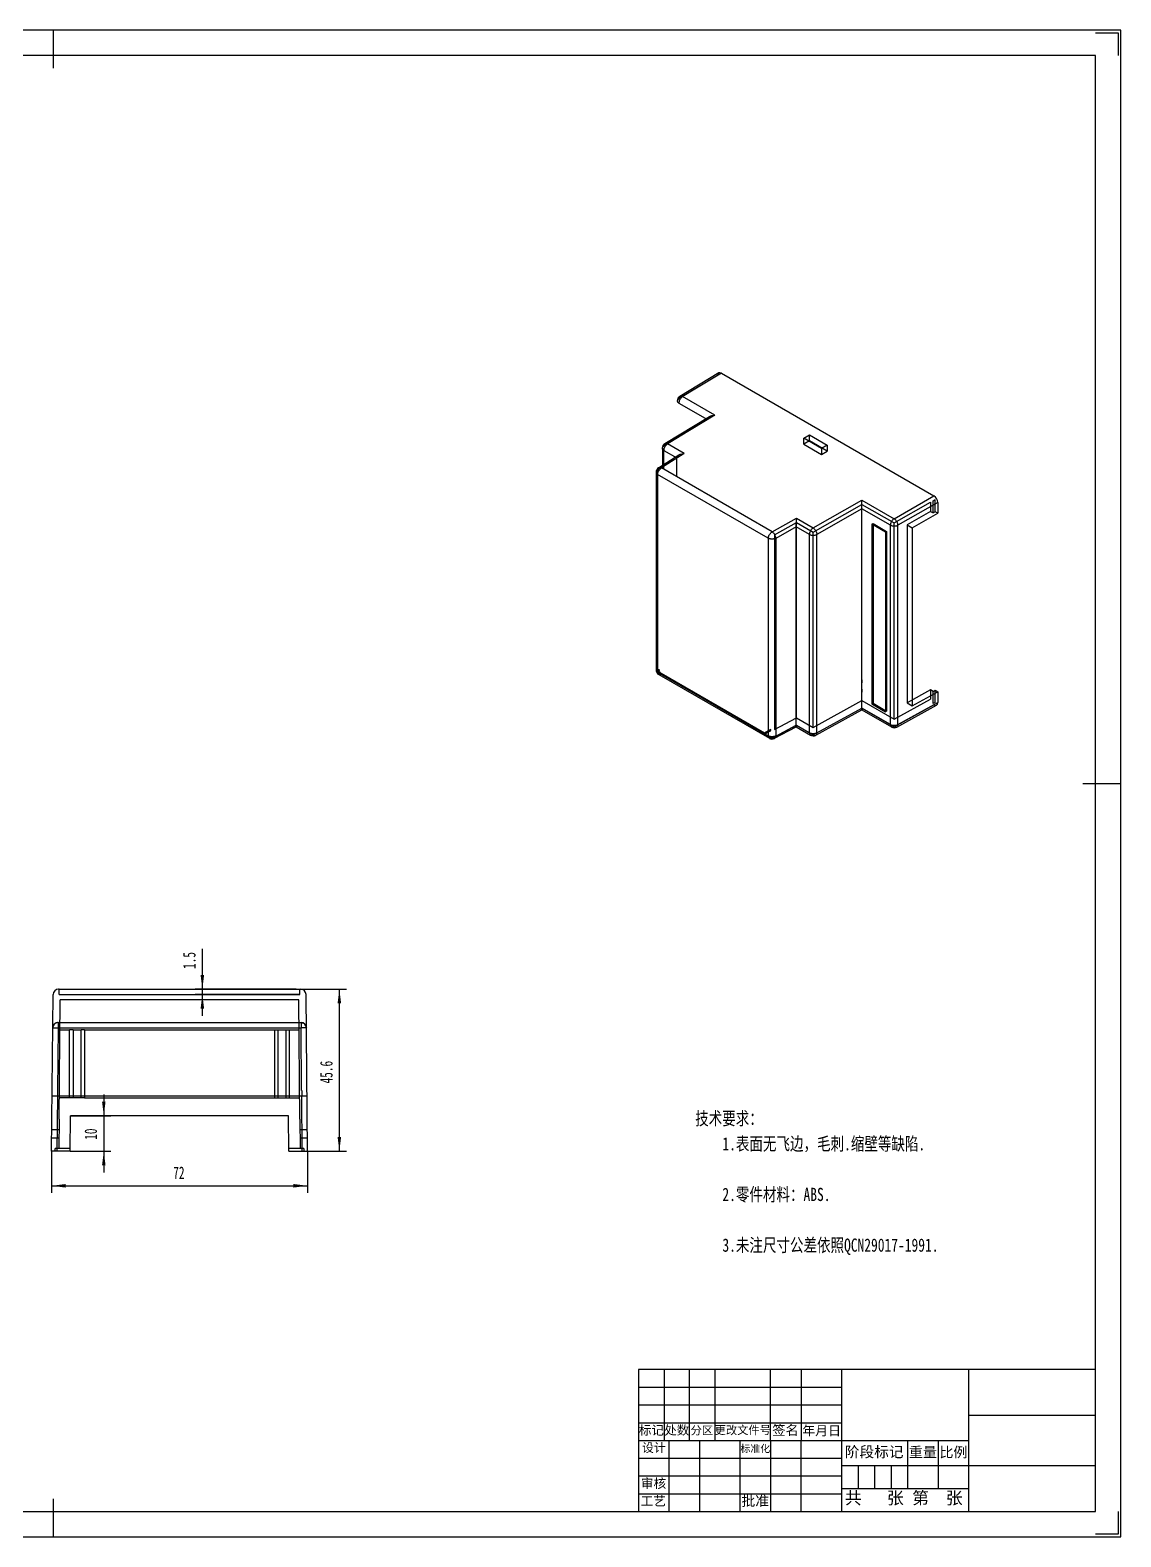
# Model space of a CAD drawing. Header units: millimetres. Extents: x 704 to 1304, y -297 to 126.
# Drawn here: x 997 to 1303.6, y -297.3 to 126.5 of the extents above; entities that cross this region are included whole.
import ezdxf

# ---------------------------------------------------------------- set-up
doc = ezdxf.new("R2010")
doc.units = ezdxf.units.MM
doc.layers.get('0').update_dxf_attribs({"lineweight": 0})
for name, color, linetype, lineweight in [('CAXA3', 7, 'Continuous', 25), ('CAXA4', 3, 'Continuous', 25), ('图框_内框线', 5, 'Continuous', 50), ('图框_外框线', 7, 'Continuous', 0), ('图框_标题栏文字', 6, 'Continuous', 0), ('图框_角线', 5, 'Continuous', 140)]:
    doc.layers.add(name, color=color, linetype=linetype, lineweight=lineweight)
doc.styles.add('UserTxtStyle1', font='', dxfattribs={"width": 0.75})
doc.styles.add('工程字', font='')
doc.styles.add('标准', font='', dxfattribs={"width": 0.667})
doc.styles.get('UserTxtStyle1').set_extended_font_data('SimSun')
doc.styles.get('工程字').set_extended_font_data('FangSong_GB2312')
doc.styles.get('标准').set_extended_font_data('FangSong_GB2312')
doc.dimstyles.new('标准', dxfattribs={"dimtxt": 3.5, "dimasz": 4, "dimexe": 2, "dimexo": 0, "dimtad": 1, "dimdsep": 46, "dimtxsty": '标准', "dimcen": 0, "dimdle": 6, "dimazin": 2, "dimtfac": 1, "dimtdec": 3, "dimtmove": 0, "dimatfit": 3, "dimfxl": 0, "dimtolj": 1, "dimtzin": 0, "dimarcsym": 0})

# ---------------------------------------------------------------- blocks, each defined once
blk = doc.blocks.new('*CAXBLOCK1011')
at = {"layer": 'CAXA4', "linetype": 'Continuous', "lineweight": 25}
for points in [[(1017.67, -178.88), (1017.17, -174.88), (1018.17, -174.88)], [(1017.67, -188.88), (1017.17, -192.88), (1018.17, -192.88)]]:
    blk.add_hatch(color=0, dxfattribs=at).paths.add_polyline_path(points, flags=0)
at = {"layer": 'CAXA4', "color": 0, "linetype": 'Continuous', "lineweight": 25}
for p, q in [((1017.67, -172.88), (1017.67, -194.88)), ((1008.32, -178.88), (1019.67, -178.88)), ((1008.22, -188.88), (1019.67, -188.88))]:
    blk.add_line(p, q, dxfattribs=at)
at = {"layer": 'CAXA4', "color": 0, "linetype": 'Continuous', "lineweight": 25, "insert": (1012.25, -185.65), "char_height": 3.5, "attachment_point": 1, "rotation": 90, "style": '标准'}
blk.add_mtext('\\fFangSong_GB2312|b0|i0|p34;10', dxfattribs=at)
blk = doc.blocks.new('*CAXBLOCK1112')
at = {"layer": 'CAXA4', "linetype": 'Continuous', "lineweight": 25}
for points in [[(1002.97, -198.59), (1006.97, -199.09), (1006.97, -198.09)], [(1074.97, -198.59), (1070.97, -199.09), (1070.97, -198.09)]]:
    blk.add_hatch(color=0, dxfattribs=at).paths.add_polyline_path(points, flags=0)
at = {"layer": 'CAXA4', "color": 0, "linetype": 'Continuous', "lineweight": 25}
for p, q in [((1002.97, -188.88), (1002.97, -200.59)), ((1074.97, -188.88), (1074.97, -200.59)), ((1002.97, -198.59), (1074.97, -198.59))]:
    blk.add_line(p, q, dxfattribs=at)
at = {"layer": 'CAXA4', "color": 0, "linetype": 'Continuous', "lineweight": 25, "insert": (1037.19, -193.17), "char_height": 3.5, "attachment_point": 1, "style": '标准'}
blk.add_mtext('\\fFangSong_GB2312|b0|i0|p34;72', dxfattribs=at)
blk = doc.blocks.new('*CAXBLOCK1213')
at = {"layer": 'CAXA4', "linetype": 'Continuous', "lineweight": 25}
for points in [[(1083.89, -143.28), (1084.39, -147.28), (1083.39, -147.28)], [(1083.89, -188.88), (1084.39, -184.88), (1083.39, -184.88)]]:
    blk.add_hatch(color=0, dxfattribs=at).paths.add_polyline_path(points, flags=0)
at = {"layer": 'CAXA4', "color": 0, "linetype": 'Continuous', "lineweight": 25}
for p, q in [((1071.77, -143.28), (1085.89, -143.28)), ((1083.89, -188.88), (1083.89, -143.28)), ((1074.97, -188.88), (1085.89, -188.88))]:
    blk.add_line(p, q, dxfattribs=at)
at = {"layer": 'CAXA4', "color": 0, "linetype": 'Continuous', "lineweight": 25, "insert": (1078.47, -169.8), "char_height": 3.5, "attachment_point": 1, "rotation": 90, "style": '标准'}
blk.add_mtext('\\fFangSong_GB2312|b0|i0|p34;45.6', dxfattribs=at)
blk = doc.blocks.new('*CAXBLOCK1314')
at = {"layer": 'CAXA4', "linetype": 'Continuous', "lineweight": 25}
for points in [[(1045.37, -143.28), (1045.87, -139.28), (1044.87, -139.28)], [(1045.37, -144.78), (1045.87, -148.78), (1044.87, -148.78)]]:
    blk.add_hatch(color=0, dxfattribs=at).paths.add_polyline_path(points, flags=0)
at = {"layer": 'CAXA4', "color": 0, "linetype": 'Continuous', "lineweight": 25}
for p, q in [((1045.37, -150.78), (1045.37, -131.93)), ((1071.77, -143.28), (1043.37, -143.28)), ((1072.77, -144.78), (1043.37, -144.78))]:
    blk.add_line(p, q, dxfattribs=at)
at = {"layer": 'CAXA4', "color": 0, "linetype": 'Continuous', "lineweight": 25, "insert": (1039.95, -137.6), "char_height": 3.5, "attachment_point": 1, "rotation": 90, "style": '标准'}
blk.add_mtext('\\fFangSong_GB2312|b0|i0|p34;1.5', dxfattribs=at)

msp = doc.modelspace()

# ---------------------------------------------------------------- linework, layer by layer
at = {"color": 0, "linetype": 'Continuous', "lineweight": 25}
for p, q in [((1190.525, 30.05), (1179.619, 23.46)), ((1191.284, 29.981), (1180.384, 23.395)), ((1191.284, 29.981), (1251.035, -4.515)), ((1190.223, 29.369), (1179.321, 22.781)), ((1179.334, 21.564), (1187.36, 16.931)), ((1189.455, 18.158), (1180.384, 23.395)), ((1187.978, 17.716), (1175.405, 10.099)), ((1189.455, 18.158), (1176.142, 10.091)), ((1187.36, 16.918), (1175.077, 9.476)), ((1174.714, 8.875), (1174.714, 3.162)), ((1180.846, 7.375), (1176.142, 10.091)), ((1214.442, 11.662), (1216.068, 12.62)), ((1214.442, 9.988), (1214.442, 11.662)), ((1219.392, 8.805), (1214.442, 11.662)), ((1216.068, 10.947), (1214.442, 9.988)), ((1214.442, 9.988), (1219.392, 7.131)), ((1216.068, 10.947), (1216.068, 12.62)), ((1216.068, 12.62), (1221.018, 9.763)), ((1221.018, 8.089), (1216.068, 10.947)), ((1221.018, 9.763), (1219.392, 8.805)), ((1219.392, 8.805), (1219.392, 7.131)), ((1221.018, 9.763), (1221.018, 8.089)), ((1178.768, 6.125), (1173.327, 2.712)), ((1173.623, 3.39), (1179.344, 6.978)), ((1180.846, 7.375), (1174.41, 3.338)), ((1175.092, 8.26), (1178.768, 6.137)), ((1175.092, 2.944), (1175.092, 8.26)), ((1178.768, 0.822), (1178.768, 6.137)), ((1219.392, 7.131), (1221.018, 8.089)), ((1172.98, 2.124), (1172.98, -53.483)), ((1173.327, 2.712), (1173.327, -52.895)), ((1173.36, 1.507), (1173.36, -54.1)), ((1205.521, -14.624), (1174.41, 3.338)), ((1217.083, -13.546), (1230.78, -5.701)), ((1217.099, -14.763), (1230.797, -6.918)), ((1230.776, -8.148), (1218.139, -15.385)), ((1230.776, -64.215), (1230.776, -8.135)), ((1238.802, -12.769), (1230.776, -8.135)), ((1230.78, -5.701), (1239.852, -10.938)), ((1230.797, -9.283), (1230.797, -6.918)), ((1230.797, -6.918), (1239.867, -12.155)), ((1239.852, -10.938), (1251.035, -4.515)), ((1239.867, -12.155), (1250.073, -6.294)), ((1252.096, -6.352), (1240.909, -12.777)), ((1250.073, -6.294), (1250.073, -8.906)), ((1250.787, -5.883), (1251.353, -5.556)), ((1250.787, -9.319), (1250.787, -5.883)), ((1251.353, -8.986), (1251.353, -5.556)), ((1252.096, -6.352), (1252.096, -9.414)), ((1205.521, -14.624), (1212.378, -10.83)), ((1206.237, -15.461), (1212.401, -12.051)), ((1212.378, -10.83), (1217.083, -13.546)), ((1212.401, -66.925), (1212.401, -12.051)), ((1212.401, -12.051), (1217.099, -14.763)), ((1230.797, -10.1), (1230.797, -9.283)), ((1230.797, -11.896), (1230.797, -10.1)), ((1230.797, -12.713), (1230.797, -11.896)), ((1230.797, -56.314), (1230.797, -12.713)), ((1233.569, -12.517), (1233.923, -12.313)), ((1233.569, -12.517), (1233.569, -63.059)), ((1237.388, -14.722), (1233.569, -12.517)), ((1233.923, -12.313), (1233.923, -62.854)), ((1233.923, -12.313), (1237.741, -14.517)), ((1239.867, -67.345), (1239.867, -12.155)), ((1250.073, -8.906), (1243.484, -12.689)), ((1243.484, -12.689), (1244.934, -13.526)), ((1243.484, -12.689), (1243.484, -62.741)), ((1244.934, -13.526), (1252.096, -9.414)), ((1250.073, -8.906), (1250.787, -9.319)), ((1251.353, -8.986), (1250.787, -9.319)), ((1252.096, -9.414), (1251.353, -8.986)), ((1204.471, -16.455), (1204.471, -72.062)), ((1206.237, -15.461), (1206.237, -70.195)), ((1212.356, -13.266), (1206.559, -16.474)), ((1206.559, -16.474), (1206.559, -72.081)), ((1212.356, -69.017), (1212.356, -13.254)), ((1216.033, -15.377), (1212.356, -13.254)), ((1216.033, -71.14), (1216.033, -15.377)), ((1217.099, -69.637), (1217.099, -14.763)), ((1218.139, -71.148), (1218.139, -15.385)), ((1237.741, -14.517), (1237.388, -14.722)), ((1237.388, -14.722), (1237.388, -65.263)), ((1237.741, -14.517), (1237.741, -65.059)), ((1238.802, -68.849), (1238.802, -12.769)), ((1240.909, -68.856), (1240.909, -12.777)), ((1244.934, -13.526), (1244.934, -63.578)), ((1173.36, -54.1), (1204.471, -72.062)), ((1173.703, -54.733), (1204.815, -72.695)), ((1203.447, -71.264), (1174.384, -54.486)), ((1174.41, -54.718), (1205.521, -72.68)), ((1230.797, -56.314), (1230.797, -57.13)), ((1230.797, -58.927), (1230.797, -57.13)), ((1230.797, -58.927), (1230.797, -59.743)), ((1250.073, -59.108), (1243.484, -62.741)), ((1250.787, -59.521), (1250.073, -59.108)), ((1250.073, -59.108), (1250.073, -61.721)), ((1250.787, -59.521), (1251.353, -59.201)), ((1251.353, -59.201), (1252.096, -59.629)), ((1251.353, -62.63), (1251.353, -59.201)), ((1217.099, -69.637), (1230.797, -62.109)), ((1230.797, -62.109), (1230.797, -59.743)), ((1230.797, -62.109), (1239.867, -67.345)), ((1233.569, -63.059), (1233.923, -62.854)), ((1233.569, -63.059), (1237.388, -65.263)), ((1233.923, -62.854), (1237.741, -65.059)), ((1239.852, -69.467), (1251.035, -63.304)), ((1239.867, -67.345), (1250.073, -61.721)), ((1240.586, -69.55), (1251.776, -63.383)), ((1240.909, -68.856), (1252.096, -62.691)), ((1243.484, -62.741), (1244.934, -63.578)), ((1244.934, -63.578), (1252.096, -59.629)), ((1250.787, -62.957), (1250.787, -59.521)), ((1251.353, -62.63), (1250.787, -62.957)), ((1252.096, -59.629), (1252.096, -62.691)), ((1206.237, -70.195), (1212.401, -66.925)), ((1212.401, -66.925), (1217.099, -69.637)), ((1217.083, -71.758), (1230.78, -64.23)), ((1217.816, -71.842), (1230.778, -64.718)), ((1218.139, -71.148), (1230.776, -64.203)), ((1230.769, -64.718), (1239.112, -69.535)), ((1238.802, -68.849), (1230.776, -64.215)), ((1230.78, -64.23), (1239.852, -69.467)), ((1237.741, -65.059), (1237.388, -65.263)), ((1205.214, -70.244), (1203.447, -71.264)), ((1205.007, -70.702), (1203.947, -71.314)), ((1205.521, -72.68), (1212.378, -69.042)), ((1206.199, -72.721), (1212.329, -69.469)), ((1206.559, -72.081), (1212.356, -69.005)), ((1212.354, -69.523), (1216.344, -71.826)), ((1216.033, -71.14), (1212.356, -69.017)), ((1212.378, -69.042), (1217.083, -71.758)), ((1005.166, -143.276), (1004.914, -143.276)), ((1005.166, -144.776), (1005.166, -143.276)), ((1005.166, -143.276), (1071.766, -143.276)), ((1071.766, -143.276), (1073.018, -143.276)), ((1072.766, -144.776), (1072.766, -143.276)), ((1002.966, -188.876), (1003.414, -144.76)), ((1005.107, -179.876), (1005.449, -146.276)), ((1005.166, -144.776), (1072.766, -144.776)), ((1006.016, -146.276), (1005.449, -146.276)), ((1071.916, -146.276), (1006.016, -146.276)), ((1072.483, -146.276), (1071.916, -146.276)), ((1072.824, -179.876), (1072.483, -146.276)), ((1074.966, -188.876), (1074.518, -144.76)), ((1004.818, -154.154), (1004.639, -171.776)), ((1004.818, -152.676), (1004.818, -154.154)), ((1004.818, -152.676), (1073.113, -152.676)), ((1004.818, -154.154), (1073.113, -154.154)), ((1005.363, -154.726), (1008.066, -154.726)), ((1008.066, -173.826), (1008.066, -154.726)), ((1009.066, -154.726), (1008.066, -154.726)), ((1009.066, -154.726), (1009.066, -173.826)), ((1009.066, -154.726), (1011.266, -154.726)), ((1011.266, -173.826), (1011.266, -154.726)), ((1012.266, -154.726), (1011.266, -154.726)), ((1012.266, -154.726), (1012.266, -173.826)), ((1012.266, -154.726), (1065.666, -154.726)), ((1065.666, -154.726), (1066.666, -154.726)), ((1065.666, -154.726), (1065.666, -173.826)), ((1066.666, -154.726), (1068.866, -154.726)), ((1066.666, -173.826), (1066.666, -154.726)), ((1068.866, -154.726), (1069.866, -154.726)), ((1068.866, -154.726), (1068.866, -173.826)), ((1069.866, -154.726), (1072.569, -154.726)), ((1069.866, -173.826), (1069.866, -154.726)), ((1073.113, -152.676), (1073.113, -154.154)), ((1073.292, -171.776), (1073.113, -154.154)), ((1004.624, -173.256), (1004.466, -188.876)), ((1004.624, -171.776), (1004.624, -173.256)), ((1004.624, -173.256), (1073.307, -173.256)), ((1073.307, -171.776), (1073.307, -173.256)), ((1073.466, -188.876), (1073.307, -173.256)), ((1008.066, -173.826), (1005.169, -173.826)), ((1009.066, -173.826), (1008.066, -173.826)), ((1011.266, -173.826), (1009.066, -173.826)), ((1012.266, -173.826), (1011.266, -173.826)), ((1012.266, -173.826), (1065.666, -173.826)), ((1065.666, -173.826), (1066.666, -173.826)), ((1066.666, -173.826), (1068.866, -173.826)), ((1068.866, -173.826), (1069.866, -173.826)), ((1069.866, -173.826), (1072.763, -173.826)), ((1005.107, -179.876), (1005.024, -188.076)), ((1008.216, -188.876), (1008.316, -178.876)), ((1069.616, -178.876), (1008.316, -178.876)), ((1069.716, -188.876), (1069.616, -178.876)), ((1072.824, -179.876), (1072.907, -188.076)), ((1005.053, -185.176), (1003.003, -185.176)), ((1005.077, -182.876), (1003.027, -182.876)), ((1074.905, -182.876), (1072.855, -182.876)), ((1074.928, -185.176), (1072.878, -185.176)), ((1008.216, -188.876), (1002.966, -188.876)), ((1004.016, -188.876), (1004.016, -188.076)), ((1008.224, -188.076), (1004.016, -188.076)), ((1073.916, -188.076), (1069.708, -188.076)), ((1069.716, -188.876), (1074.966, -188.876)), ((1073.916, -188.076), (1073.916, -188.876))]:
    msp.add_line(p, q, dxfattribs=at)
for centre, start, end in [((1180.395, 22.176), 121.14184, 180), ((1176.152, 8.873), 121.21117, 180), ((1174.42, 2.12), 122.09613, 180.48393), ((1174.42, -53.487), 179.52096, 240.00056), ((1217.094, -70.527), 240.00056, 298.79343), ((1239.862, -68.236), 240.00056, 298.86091), ((1205.532, -71.449), 240.00056, 297.94812), ((1004.914, -144.776), 90, 179.418), ((1073.018, -144.776), 0.582, 90), ((1004.818, -154.176), 90, 179.418), ((1073.113, -154.176), 0.582, 90)]:
    msp.add_arc(centre, 1.5, start, end, dxfattribs=at)
for centre, ratio, start_param, end_param in [((1191.284, 28.756), 0.5772816, 5.4978302, 7.0684963), ((1251.035, -5.74), 0.577432, 3.9270339, 5.4976999), ((1251.035, -62.079), 0.5772816, 2.3562376, 3.9269036)]:
    msp.add_ellipse(centre, major_axis=(-0.75, 1.299), ratio=ratio, start_param=start_param, end_param=end_param, dxfattribs=at)
for points, knots in [([(1179.334, 21.564), (1179.275, 21.598), (1179.169, 21.677), (1179.048, 21.827), (1178.975, 21.995), (1178.949, 22.171), (1178.971, 22.347), (1179.04, 22.515), (1179.158, 22.667), (1179.262, 22.746), (1179.321, 22.781)], [0, 0, 0, 0, 0.2042913, 0.3928123, 0.5717827, 0.7461695, 0.9202163, 1.0982389, 1.285409, 1.488246, 1.488246, 1.488246, 1.488246]), ([(1179.321, 22.781), (1179.32, 22.898), (1179.344, 23.115), (1179.494, 23.394), (1179.758, 23.546), (1180.077, 23.538), (1180.281, 23.453), (1180.384, 23.395)], [0, 0, 0, 0, 0.3503771, 0.6449671, 0.9166233, 1.2145578, 1.5694812, 1.5694812, 1.5694812, 1.5694812]), ([(1180.384, 23.395), (1180.266, 23.325), (1180.039, 23.145), (1179.752, 22.804), (1179.524, 22.406), (1179.375, 21.987), (1179.334, 21.7), (1179.334, 21.564)], [0, 0, 0, 0, 0.4106187, 0.8624956, 1.3287911, 1.7797087, 2.1886079, 2.1886079, 2.1886079, 2.1886079]), ([(1187.36, 16.918), (1187.358, 17.008), (1187.411, 17.205), (1187.618, 17.465), (1187.938, 17.706), (1188.361, 17.925), (1188.875, 18.102), (1189.257, 18.154), (1189.455, 18.158)], [0, 0, 0, 0, 0.2683759, 0.5872981, 0.9811662, 1.4620499, 2.0101226, 2.6061729, 2.6061729, 2.6061729, 2.6061729]), ([(1187.36, 16.931), (1187.36, 17.026), (1187.407, 17.233), (1187.6, 17.518), (1187.913, 17.771), (1188.337, 17.977), (1188.863, 18.119), (1189.249, 18.157), (1189.455, 18.158)], [0, 0, 0, 0, 0.2865067, 0.6178063, 1.0137109, 1.4809372, 2.0223784, 2.6397825, 2.6397825, 2.6397825, 2.6397825]), ([(1175.092, 8.26), (1175.033, 8.294), (1174.926, 8.373), (1174.806, 8.523), (1174.733, 8.691), (1174.707, 8.866), (1174.728, 9.043), (1174.797, 9.211), (1174.914, 9.362), (1175.019, 9.442), (1175.077, 9.476)], [0, 0, 0, 0, 0.204166, 0.3925838, 0.571443, 0.7456913, 0.9195637, 1.0973746, 1.2842981, 1.4868547, 1.4868547, 1.4868547, 1.4868547]), ([(1176.142, 10.091), (1176.081, 10.125), (1175.957, 10.177), (1175.764, 10.204), (1175.58, 10.181), (1175.413, 10.113), (1175.271, 10.003), (1175.161, 9.856), (1175.09, 9.676), (1175.076, 9.544), (1175.077, 9.476)], [0, 0, 0, 0, 0.2071067, 0.3983218, 0.5798316, 0.7565219, 0.9325619, 1.1122585, 1.3008916, 1.5052264, 1.5052264, 1.5052264, 1.5052264]), ([(1176.142, 10.091), (1176.024, 10.022), (1175.796, 9.841), (1175.51, 9.5), (1175.281, 9.102), (1175.132, 8.683), (1175.092, 8.397), (1175.092, 8.26)], [0, 0, 0, 0, 0.4106196, 0.862498, 1.328795, 1.7797122, 2.1886079, 2.1886079, 2.1886079, 2.1886079]), ([(1178.768, 6.125), (1178.767, 6.221), (1178.81, 6.43), (1178.999, 6.718), (1179.308, 6.975), (1179.729, 7.186), (1180.253, 7.334), (1180.64, 7.371), (1180.846, 7.375)], [0, 0, 0, 0, 0.2882745, 0.6192206, 1.0143759, 1.4811206, 2.0224835, 2.6398622, 2.6398622, 2.6398622, 2.6398622]), ([(1173.327, 2.712), (1173.27, 2.678), (1173.169, 2.598), (1173.056, 2.447), (1172.991, 2.28), (1172.972, 2.106), (1173.001, 1.932), (1173.075, 1.767), (1173.195, 1.619), (1173.301, 1.541), (1173.36, 1.507)], [0, 0, 0, 0, 0.1990182, 0.3828392, 0.5579941, 0.7296775, 0.9021829, 1.0796323, 1.2667328, 1.4693013, 1.4693013, 1.4693013, 1.4693013]), ([(1174.41, 3.338), (1174.304, 3.395), (1174.096, 3.478), (1173.772, 3.482), (1173.505, 3.329), (1173.351, 3.048), (1173.326, 2.829), (1173.327, 2.712)], [0, 0, 0, 0, 0.3592263, 0.6626382, 0.9393272, 1.2367438, 1.5877632, 1.5877632, 1.5877632, 1.5877632]), ([(1173.36, 1.507), (1173.36, 1.585), (1173.38, 1.751), (1173.451, 2.003), (1173.558, 2.267), (1173.694, 2.53), (1173.853, 2.781), (1174.027, 3.007), (1174.209, 3.196), (1174.342, 3.299), (1174.41, 3.338)], [0, 0, 0, 0, 0.2328847, 0.4977568, 0.7856188, 1.0854293, 1.3853963, 1.6737239, 1.9393541, 2.1732433, 2.1732433, 2.1732433, 2.1732433]), ([(1230.776, -8.148), (1230.774, -8.046), (1230.763, -7.82), (1230.742, -7.451), (1230.738, -7.029), (1230.75, -6.578), (1230.774, -6.131), (1230.775, -5.838), (1230.78, -5.701)], [0, 0, 0, 0, 0.3042823, 0.6808693, 1.1065045, 1.5700786, 2.0348308, 2.448186, 2.448186, 2.448186, 2.448186]), ([(1230.776, -8.135), (1230.776, -8.03), (1230.773, -7.797), (1230.773, -7.421), (1230.773, -7.001), (1230.774, -6.559), (1230.775, -6.124), (1230.781, -5.838), (1230.78, -5.701)], [0, 0, 0, 0, 0.3155417, 0.6982947, 1.1280061, 1.5777641, 2.0227164, 2.43455, 2.43455, 2.43455, 2.43455]), ([(1212.356, -13.266), (1212.355, -13.161), (1212.355, -12.928), (1212.355, -12.553), (1212.357, -12.132), (1212.361, -11.69), (1212.37, -11.254), (1212.372, -10.967), (1212.378, -10.83)], [0, 0, 0, 0, 0.3154407, 0.6971619, 1.1267466, 1.5774475, 2.02377, 2.4363485, 2.4363485, 2.4363485, 2.4363485]), ([(1239.852, -10.938), (1239.734, -11.007), (1239.506, -11.188), (1239.22, -11.529), (1238.992, -11.927), (1238.842, -12.346), (1238.802, -12.632), (1238.802, -12.769)], [0, 0, 0, 0, 0.4106187, 0.8624956, 1.3287911, 1.7797087, 2.1886079, 2.1886079, 2.1886079, 2.1886079]), ([(1240.909, -12.777), (1240.908, -12.64), (1240.865, -12.352), (1240.713, -11.932), (1240.483, -11.532), (1240.197, -11.189), (1239.969, -11.008), (1239.852, -10.938)], [0, 0, 0, 0, 0.4105187, 0.8643783, 1.3336428, 1.7872469, 2.1973085, 2.1973085, 2.1973085, 2.1973085]), ([(1204.471, -16.455), (1204.471, -16.377), (1204.492, -16.211), (1204.563, -15.959), (1204.67, -15.695), (1204.806, -15.432), (1204.965, -15.181), (1205.139, -14.955), (1205.321, -14.766), (1205.454, -14.663), (1205.521, -14.624)], [0, 0, 0, 0, 0.2328847, 0.4977568, 0.7856188, 1.0854293, 1.3853963, 1.6737239, 1.9393541, 2.1732433, 2.1732433, 2.1732433, 2.1732433]), ([(1206.559, -16.474), (1206.49, -16.511), (1206.335, -16.572), (1206.081, -16.633), (1205.802, -16.668), (1205.509, -16.678), (1205.218, -16.663), (1204.94, -16.623), (1204.69, -16.558), (1204.538, -16.493), (1204.471, -16.455)], [0, 0, 0, 0, 0.233144, 0.4966391, 0.7816749, 1.0775841, 1.3730152, 1.656629, 1.9178069, 2.1478745, 2.1478745, 2.1478745, 2.1478745]), ([(1205.521, -14.624), (1205.637, -14.695), (1205.86, -14.88), (1206.141, -15.225), (1206.366, -15.627), (1206.515, -16.048), (1206.557, -16.337), (1206.559, -16.474)], [0, 0, 0, 0, 0.4072612, 0.8596176, 1.3288085, 1.7832085, 2.1941343, 2.1941343, 2.1941343, 2.1941343]), ([(1217.083, -13.546), (1216.965, -13.615), (1216.737, -13.796), (1216.451, -14.137), (1216.223, -14.535), (1216.073, -14.954), (1216.033, -15.24), (1216.033, -15.377)], [0, 0, 0, 0, 0.4106196, 0.862498, 1.328795, 1.7797122, 2.1886079, 2.1886079, 2.1886079, 2.1886079]), ([(1216.033, -15.377), (1216.1, -15.415), (1216.254, -15.48), (1216.507, -15.545), (1216.788, -15.585), (1217.083, -15.599), (1217.379, -15.587), (1217.661, -15.55), (1217.916, -15.487), (1218.071, -15.424), (1218.139, -15.385)], [0, 0, 0, 0, 0.2323543, 0.4965306, 0.7835926, 1.082579, 1.3817839, 1.6694956, 1.9347301, 2.1684871, 2.1684871, 2.1684871, 2.1684871]), ([(1217.083, -13.546), (1217.15, -13.586), (1217.282, -13.688), (1217.464, -13.879), (1217.638, -14.106), (1217.798, -14.358), (1217.935, -14.623), (1218.043, -14.888), (1218.116, -15.141), (1218.138, -15.308), (1218.139, -15.385)], [0, 0, 0, 0, 0.2330618, 0.4990843, 0.7886918, 1.0904908, 1.3923533, 1.6821496, 1.9484797, 2.1819498, 2.1819498, 2.1819498, 2.1819498]), ([(1238.802, -12.769), (1238.869, -12.808), (1239.023, -12.872), (1239.276, -12.937), (1239.558, -12.977), (1239.853, -12.991), (1240.149, -12.979), (1240.431, -12.942), (1240.686, -12.879), (1240.841, -12.815), (1240.909, -12.777)], [0, 0, 0, 0, 0.2325345, 0.4969474, 0.7842818, 1.0835488, 1.3830134, 1.6709351, 1.9363048, 2.1701073, 2.1701073, 2.1701073, 2.1701073]), ([(1173.327, -52.895), (1173.27, -52.929), (1173.169, -53.009), (1173.056, -53.16), (1172.991, -53.327), (1172.972, -53.501), (1173.001, -53.675), (1173.075, -53.84), (1173.195, -53.988), (1173.301, -54.066), (1173.36, -54.1)], [0, 0, 0, 0, 0.1990182, 0.3828392, 0.5579941, 0.7296775, 0.9021829, 1.0796323, 1.2667328, 1.4693013, 1.4693013, 1.4693013, 1.4693013]), ([(1174.41, -54.718), (1174.34, -54.681), (1174.202, -54.582), (1174.013, -54.395), (1173.833, -54.171), (1173.669, -53.922), (1173.529, -53.659), (1173.419, -53.394), (1173.346, -53.14), (1173.326, -52.973), (1173.327, -52.895)], [0, 0, 0, 0, 0.2368466, 0.5049358, 0.7954701, 1.0974622, 1.3991196, 1.6886596, 1.9551328, 2.1898491, 2.1898491, 2.1898491, 2.1898491]), ([(1174.41, -54.718), (1174.351, -54.752), (1174.229, -54.803), (1174.039, -54.829), (1173.858, -54.806), (1173.694, -54.737), (1173.554, -54.627), (1173.445, -54.479), (1173.375, -54.3), (1173.36, -54.168), (1173.36, -54.1)], [0, 0, 0, 0, 0.2033806, 0.3910299, 0.569465, 0.7438531, 0.9185115, 1.0977004, 1.2864238, 1.4909596, 1.4909596, 1.4909596, 1.4909596]), ([(1173.677, -53.261), (1173.677, -53.352), (1173.705, -53.545), (1173.805, -53.826), (1173.959, -54.092), (1174.152, -54.32), (1174.305, -54.44), (1174.384, -54.486)], [0, 0, 0, 0, 0.2744834, 0.5772335, 0.890107, 1.1928561, 1.4673375, 1.4673375, 1.4673375, 1.4673375]), ([(1230.776, -64.203), (1230.775, -64.287), (1230.774, -64.453), (1230.774, -64.562), (1230.772, -64.749), (1230.776, -64.63), (1230.777, -64.494), (1230.777, -64.33), (1230.78, -64.23)], [0, 0, 0, 0, 0.2529236, 0.4318018, 0.5143621, 0.5452936, 0.7024006, 1.0016782, 1.0016782, 1.0016782, 1.0016782]), ([(1230.776, -64.215), (1230.776, -64.298), (1230.774, -64.459), (1230.774, -64.567), (1230.772, -64.749), (1230.776, -64.628), (1230.776, -64.494), (1230.781, -64.329), (1230.78, -64.23)], [0, 0, 0, 0, 0.24739504, 0.42287306, 0.50262695, 0.53522904, 0.69260243, 0.99046715, 0.99046715, 0.99046715, 0.99046715]), ([(1204.154, -70.856), (1204.154, -70.949), (1204.132, -71.125), (1203.966, -71.337), (1203.698, -71.383), (1203.531, -71.313), (1203.447, -71.264)], [0, 0, 0, 0, 0.2786445, 0.5184622, 0.7478224, 1.0404902, 1.0404902, 1.0404902, 1.0404902]), ([(1204.507, -70.652), (1204.58, -70.694), (1204.716, -70.751), (1204.927, -70.751), (1205.094, -70.653), (1205.196, -70.469), (1205.214, -70.324), (1205.214, -70.244)], [0, 0, 0, 0, 0.25116, 0.4326418, 0.6130669, 0.8016859, 1.0431713, 1.0431713, 1.0431713, 1.0431713]), ([(1212.356, -69.005), (1212.354, -69.083), (1212.345, -69.231), (1212.338, -69.334), (1212.314, -69.491), (1212.364, -69.399), (1212.361, -69.271), (1212.374, -69.131), (1212.378, -69.042)], [0, 0, 0, 0, 0.23308878, 0.39178537, 0.46225396, 0.49155351, 0.62668136, 0.8925731, 0.8925731, 0.8925731, 0.8925731]), ([(1212.356, -69.017), (1212.356, -69.099), (1212.353, -69.262), (1212.356, -69.369), (1212.354, -69.553), (1212.37, -69.437), (1212.366, -69.302), (1212.378, -69.141), (1212.378, -69.042)], [0, 0, 0, 0, 0.24742661, 0.42358286, 0.50524729, 0.53563636, 0.69043348, 0.98582065, 0.98582065, 0.98582065, 0.98582065]), ([(1216.033, -71.14), (1216.033, -71.256), (1216.058, -71.473), (1216.208, -71.752), (1216.467, -71.905), (1216.781, -71.899), (1216.982, -71.815), (1217.083, -71.758)], [0, 0, 0, 0, 0.3502837, 0.6445293, 0.9137516, 1.2065275, 1.5548069, 1.5548069, 1.5548069, 1.5548069]), ([(1216.033, -71.14), (1216.1, -71.178), (1216.254, -71.243), (1216.507, -71.308), (1216.788, -71.348), (1217.083, -71.362), (1217.379, -71.35), (1217.661, -71.313), (1217.916, -71.25), (1218.071, -71.186), (1218.139, -71.148)], [0, 0, 0, 0, 0.2323543, 0.4965306, 0.7835926, 1.082579, 1.3817839, 1.6694956, 1.9347301, 2.1684871, 2.1684871, 2.1684871, 2.1684871]), ([(1217.083, -71.758), (1217.183, -71.818), (1217.382, -71.906), (1217.698, -71.916), (1217.959, -71.765), (1218.111, -71.485), (1218.138, -71.266), (1218.139, -71.148)], [0, 0, 0, 0, 0.3493082, 0.6422731, 0.9121058, 1.2086389, 1.5627857, 1.5627857, 1.5627857, 1.5627857]), ([(1238.802, -68.849), (1238.802, -68.965), (1238.827, -69.182), (1238.976, -69.461), (1239.235, -69.614), (1239.55, -69.608), (1239.751, -69.524), (1239.852, -69.467)], [0, 0, 0, 0, 0.3502837, 0.6445293, 0.9137516, 1.2065275, 1.5548069, 1.5548069, 1.5548069, 1.5548069]), ([(1238.802, -68.849), (1238.869, -68.887), (1239.023, -68.952), (1239.276, -69.017), (1239.558, -69.057), (1239.853, -69.071), (1240.149, -69.059), (1240.431, -69.021), (1240.686, -68.958), (1240.841, -68.895), (1240.909, -68.856)], [0, 0, 0, 0, 0.2325345, 0.4969474, 0.7842818, 1.0835488, 1.3830134, 1.6709351, 1.9363048, 2.1701073, 2.1701073, 2.1701073, 2.1701073]), ([(1239.852, -69.467), (1239.952, -69.526), (1240.151, -69.615), (1240.467, -69.625), (1240.729, -69.473), (1240.881, -69.193), (1240.908, -68.974), (1240.909, -68.856)], [0, 0, 0, 0, 0.3496405, 0.6430219, 0.9132311, 1.2099756, 1.5641787, 1.5641787, 1.5641787, 1.5641787]), ([(1205.521, -72.68), (1205.462, -72.714), (1205.341, -72.765), (1205.15, -72.791), (1204.97, -72.768), (1204.806, -72.699), (1204.666, -72.588), (1204.557, -72.441), (1204.487, -72.262), (1204.471, -72.13), (1204.471, -72.062)], [0, 0, 0, 0, 0.2033806, 0.3910299, 0.569465, 0.7438531, 0.9185115, 1.0977004, 1.2864238, 1.4909596, 1.4909596, 1.4909596, 1.4909596]), ([(1206.559, -72.081), (1206.49, -72.118), (1206.335, -72.179), (1206.081, -72.24), (1205.802, -72.275), (1205.509, -72.285), (1205.218, -72.27), (1204.94, -72.23), (1204.69, -72.165), (1204.538, -72.1), (1204.471, -72.062)], [0, 0, 0, 0, 0.233144, 0.4966391, 0.7816749, 1.0775841, 1.3730152, 1.656629, 1.9178069, 2.1478745, 2.1478745, 2.1478745, 2.1478745]), ([(1205.521, -72.68), (1205.578, -72.715), (1205.697, -72.77), (1205.883, -72.802), (1206.062, -72.782), (1206.224, -72.716), (1206.363, -72.608), (1206.471, -72.462), (1206.542, -72.282), (1206.558, -72.149), (1206.559, -72.081)], [0, 0, 0, 0, 0.2013729, 0.3860169, 0.5610954, 0.7324435, 0.9049365, 1.0831962, 1.2723437, 1.4785201, 1.4785201, 1.4785201, 1.4785201]), ([(1004.833, -152.676), (1004.723, -152.673), (1004.496, -152.698), (1004.164, -152.821), (1003.856, -153.044), (1003.591, -153.354), (1003.389, -153.729), (1003.32, -154.016), (1003.318, -154.16)], [0, 0, 0, 0, 0.3300849, 0.6777919, 1.0504813, 1.4579028, 1.8898958, 2.3222215, 2.3222215, 2.3222215, 2.3222215]), ([(1003.318, -154.16), (1003.319, -154.136), (1003.472, -154.181), (1003.625, -154.133), (1003.974, -154.156), (1004.367, -154.148), (1004.664, -154.153), (1004.818, -154.154)], [0, 0, 0, 0, 0.0736966, 0.2868011, 0.618628, 1.0367318, 1.5002067, 1.5002067, 1.5002067, 1.5002067]), ([(1073.098, -152.676), (1073.215, -152.674), (1073.455, -152.701), (1073.801, -152.825), (1074.119, -153.04), (1074.382, -153.342), (1074.565, -153.723), (1074.612, -154.011), (1074.613, -154.16)], [0, 0, 0, 0, 0.3498188, 0.7152806, 1.0954192, 1.4890127, 1.9024116, 2.3488494, 2.3488494, 2.3488494, 2.3488494]), ([(1074.613, -154.16), (1074.613, -154.16), (1074.612, -154.16), (1074.61, -154.159), (1074.608, -154.159), (1074.602, -154.158), (1074.591, -154.158), (1074.576, -154.157), (1074.557, -154.156), (1074.534, -154.155), (1074.507, -154.155), (1074.465, -154.154), (1074.403, -154.153), (1074.321, -154.152), (1074.228, -154.151), (1074.125, -154.151), (1074.014, -154.15), (1073.854, -154.15), (1073.642, -154.151), (1073.38, -154.152), (1073.202, -154.153), (1073.113, -154.154)], [0, 0, 0, 0, 0.0007455, 0.0025278, 0.0054065, 0.0093754, 0.0205191, 0.035814, 0.0551042, 0.0782311, 0.1050349, 0.1353556, 0.2059056, 0.2885967, 0.3821434, 0.4852597, 0.5966592, 0.7150557, 0.9676935, 1.2328814, 1.500328, 1.500328, 1.500328, 1.500328]), ([(1003.124, -173.26), (1003.125, -173.236), (1003.278, -173.282), (1003.431, -173.234), (1003.779, -173.258), (1004.173, -173.25), (1004.47, -173.255), (1004.624, -173.256)], [0, 0, 0, 0, 0.0736435, 0.2867364, 0.6185624, 1.0366699, 1.5001496, 1.5001496, 1.5001496, 1.5001496]), ([(1073.307, -173.256), (1073.462, -173.255), (1073.758, -173.25), (1074.152, -173.258), (1074.501, -173.234), (1074.654, -173.282), (1074.807, -173.236), (1074.807, -173.26)], [0, 0, 0, 0, 0.4634797, 0.8815872, 1.2134132, 1.4265061, 1.5001496, 1.5001496, 1.5001496, 1.5001496])]:
    msp.add_open_spline(points, degree=3, knots=knots, dxfattribs=at)
at = {"layer": 'CAXA3', "color": 0, "linetype": 'Continuous', "lineweight": 25}
msp.add_line((1204.471, -16.455), (1173.36, 1.507), dxfattribs=at)
at = {"layer": '图框_内框线', "color": 0, "linetype": 'Continuous', "lineweight": 25}
for points in [[(1003.56, 115.776), (1003.56, 126.478)], [(721.371, -290.205), (1296.451, -290.205), (1296.451, 119.343), (721.371, 119.343), (721.371, -290.205)], [(1292.883, -85.431), (1303.586, -85.431)], [(1296.451, -250.249), (1168.021, -250.249), (1168.021, -290.205), (1296.451, -290.205), (1296.451, -250.249)], [(1003.56, -297.34), (1003.56, -286.637)]]:
    msp.add_lwpolyline(points, dxfattribs=at)
at = {"layer": '图框_外框线', "color": 0, "linetype": 'Continuous', "lineweight": 25}
for p, q in [((1175.156, -250.249), (1175.156, -270.227)), ((1182.291, -270.227), (1182.291, -250.249)), ((1189.426, -250.249), (1189.426, -270.227)), ((1205.123, -270.227), (1205.123, -250.249)), ((1213.685, -250.249), (1213.685, -270.227)), ((1225.101, -250.249), (1225.101, -290.205)), ((1260.776, -250.249), (1260.776, -290.205)), ((1168.021, -255.243), (1225.101, -255.243)), ((1168.021, -260.238), (1225.101, -260.238)), ((1168.021, -265.232), (1225.101, -265.232)), ((1260.776, -263.092), (1296.451, -263.092)), ((1168.021, -270.227), (1260.776, -270.227)), ((1176.583, -290.205), (1176.583, -270.227)), ((1185.145, -270.227), (1185.145, -290.205)), ((1196.561, -290.205), (1196.561, -270.227)), ((1205.123, -270.227), (1205.123, -290.205)), ((1213.685, -290.205), (1213.685, -270.227)), ((1243.652, -270.227), (1243.652, -283.783)), ((1252.214, -270.227), (1252.214, -283.783)), ((1168.021, -275.221), (1225.101, -275.221)), ((1296.451, -277.362), (1225.101, -277.362)), ((1229.739, -277.362), (1229.739, -283.783)), ((1234.376, -277.362), (1234.376, -283.783)), ((1239.014, -277.362), (1239.014, -283.783)), ((1168.021, -280.216), (1225.101, -280.216)), ((1260.776, -283.783), (1225.101, -283.783)), ((1168.021, -285.21), (1225.101, -285.21))]:
    msp.add_line(p, q, dxfattribs=at)
msp.add_lwpolyline([(703.533, -297.34), (1303.586, -297.34), (1303.586, 126.478), (703.533, 126.478), (703.533, -297.34)], dxfattribs=at)
at = {"layer": '图框_角线', "color": 0, "linetype": 'Continuous', "lineweight": 25}
for points in [[(1296.451, 125.765), (1302.872, 125.765), (1302.872, 119.343)], [(1302.872, -290.205), (1302.872, -296.626), (1296.451, -296.626)], [(1302.872, -290.205), (1302.872, -296.626), (1296.451, -296.626)]]:
    msp.add_lwpolyline(points, dxfattribs=at)

# ---------------------------------------------------------------- texts
at = {"color": 0, "linetype": 'Continuous', "lineweight": 25, "char_height": 3.71614, "attachment_point": 1, "style": 'UserTxtStyle1'}
for s, insert in [('\\fSimSun|b0|i0|p34;技术要求：', (1183.92, -177.778)), ('\\fSimSun|b0|i0|p34;1.表面无飞边，毛刺.缩壁等缺陷.', (1191.572, -184.906)), ('\\fSimSun|b0|i0|p34;2.零件材料：ABS.', (1191.572, -199.161)), ('\\fSimSun|b0|i0|p34;3.未注尺寸公差依照QCN29017-1991.', (1191.572, -213.416))]:
    msp.add_mtext(s, dxfattribs=dict(at, insert=insert))
at = {"layer": '图框_标题栏文字', "color": 0, "linetype": 'Continuous', "lineweight": 25, "attachment_point": 1, "style": '工程字'}
for s, insert, char_height in [('\\fFangSong_GB2312|b0|i0|p34;标记', (1168.078, -266.022), 2.59095), ('\\fFangSong_GB2312|b0|i0|p34;处数', (1175.235, -266.02), 2.58189), ('\\fFangSong_GB2312|b0|i0|p34;分区', (1182.636, -266.247), 2.31214), ('\\fFangSong_GB2312|b0|i0|p34;更改文件号', (1189.392, -266.156), 2.32031), ('\\fFangSong_GB2312|b0|i0|p34;签名', (1205.602, -265.971), 2.72362), ('\\fFangSong_GB2312|b0|i0|p34;年月日', (1214.018, -266.123), 2.6632), ('\\fFangSong_GB2312|b0|i0|p34;设计', (1168.98, -271.047), 2.45002), ('\\fFangSong_GB2312|b0|i0|p34;标准化', (1196.645, -271.512), 2.03993), ('\\fFangSong_GB2312|b0|i0|p34;阶段标记', (1225.992, -271.924), 3.02236), ('\\fFangSong_GB2312|b0|i0|p34;重量', (1244.005, -272.041), 2.8831), ('\\fFangSong_GB2312|b0|i0|p34;比例', (1252.584, -272.089), 2.88652), ('\\fFangSong_GB2312|b0|i0|p34;审核', (1168.639, -280.976), 2.62082), ('\\fFangSong_GB2312|b0|i0|p34;工艺', (1168.567, -285.92), 2.62082), ('\\fFangSong_GB2312|b0|i0|p34;批准', (1196.908, -285.774), 2.85479), ('\\fFangSong_GB2312|b0|i0|p34;共   张 第  张', (1226.004, -284.654), 3.47146)]:
    msp.add_mtext(s, dxfattribs=dict(at, insert=insert, char_height=char_height))

# ---------------------------------------------------------------- dimensions: what is measured, and where the dimension line sits
at = {"layer": 'CAXA4'}
for base, p1, p2, angle, text, picture, middle in [((1045.37, -134.852), (1072.766, -144.776), (1071.766, -143.276), 90, '\\fFangSong_GB2312;1.5', '*CAXBLOCK1314', (1042.347, -134.852)), ((1083.886, -166.076), (1074.966, -188.876), (1071.766, -143.276), 90, '\\fFangSong_GB2312;45.6', '*CAXBLOCK1213', (1080.864, -166.076)), ((1017.67, -183.876), (1008.316, -178.876), (1008.216, -188.876), 270, '\\fFangSong_GB2312;10', '*CAXBLOCK1011', (1014.648, -183.876))]:
    dim = msp.add_linear_dim(base=base, p1=p1, p2=p2, angle=angle, text=text, dimstyle='标准', dxfattribs=at)
    dim.commit()
    dim.dimension.update_dxf_attribs({"geometry": picture, "text_midpoint": middle})
dim = msp.add_linear_dim(base=(1038.966, -198.592), p1=(1002.966, -188.876), p2=(1074.966, -188.876), text='\\fFangSong_GB2312;72', dimstyle='标准', dxfattribs=at)
dim.commit()
dim.dimension.update_dxf_attribs({"geometry": '*CAXBLOCK1112', "text_midpoint": (1038.966, -195.57)})

doc.saveas('drawing.dxf')
